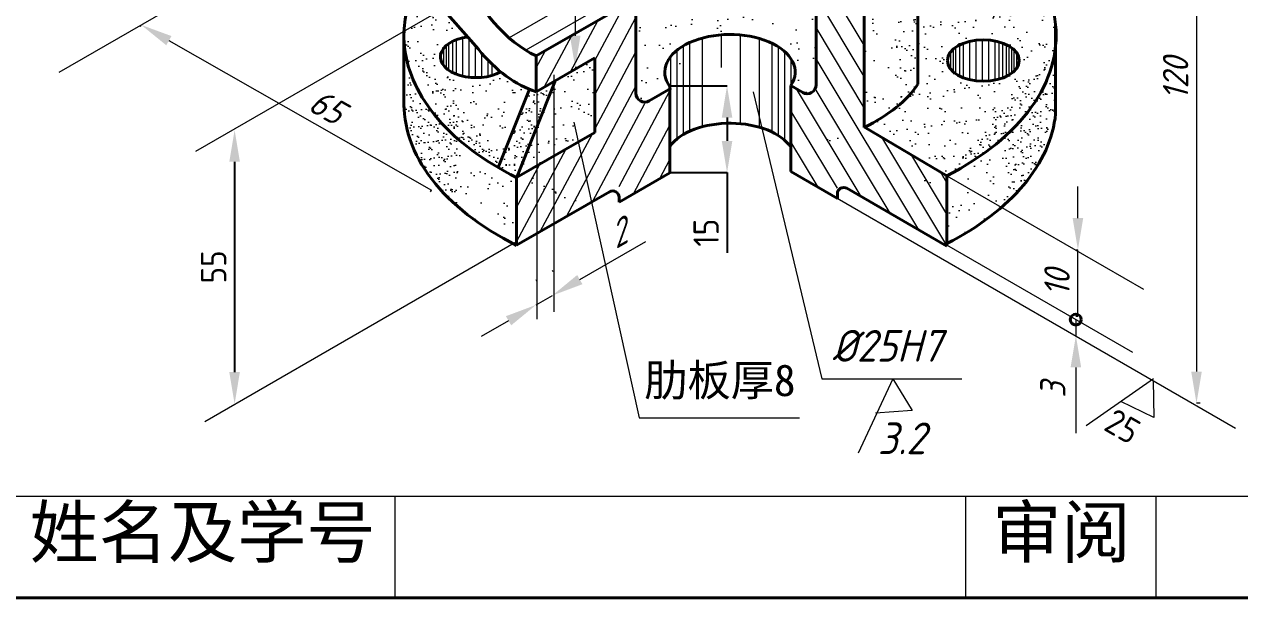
# Model space of a CAD drawing. Header units: millimetres. Extents: x 52 to 382, y 56 to 281.
# Drawn here: x 237.9 to 333.8, y 56.1 to 101.4 of the extents above; entities that cross this region are included whole.
import ezdxf

# ---------------------------------------------------------------- set-up
doc = ezdxf.new("R2010")
doc.units = ezdxf.units.MM
for name, color, linetype, lineweight in [('粗实线', 7, 'Continuous', 40), ('细实线', 7, 'Continuous', 15), ('细线', 7, 'Continuous', 13)]:
    doc.layers.add(name, color=color, linetype=linetype, lineweight=lineweight)
doc.styles.add('style4', font='isocp.shx')
doc.styles.add('数字', font='isocp.shx', dxfattribs={"oblique": 15})
doc.styles.add('数字30', font='isocp.shx', dxfattribs={"oblique": 30})
doc.dimstyles.new('ISO-25', dxfattribs={"dimtxt": 2, "dimasz": 2.5, "dimexe": 0, "dimexo": 0, "dimgap": 0.65, "dimtad": 1, "dimtxsty": '数字30', "dimcen": 2.5, "dimazin": 0, "dimtfac": 1, "dimtmove": 0, "dimatfit": 3, "dimfxl": 0, "dimarcsym": 0})

# ---------------------------------------------------------------- blocks, each defined once
blk = doc.blocks.new('*D33')
at = {"layer": 'Defpoints', "color": 0}
for p in [(254.492, 93.026), (254.492, 71.421), (254.492, 71.421)]:
    blk.add_point(p, dxfattribs=at)
at = {"layer": '细实线', "color": 0, "lineweight": -2}
blk.add_line((254.492, 90.526), (254.492, 73.921), dxfattribs=at)
at = {"layer": '细实线', "color": 0}
for points in [[(254.075, 90.526), (254.908, 90.526), (254.492, 93.026)], [(254.075, 73.921), (254.908, 73.921), (254.492, 71.421)]]:
    blk.add_solid(points, dxfattribs=at)
at = {"layer": '细实线', "color": 0, "insert": (252.842, 82.223), "char_height": 2, "attachment_point": 5, "rotation": 90, "style": 'style4'}
blk.add_mtext('55', dxfattribs=at)
blk = doc.blocks.new('*D34')
at = {"layer": 'Defpoints', "color": 0}
for p in [(288.734, 96.506), (288.734, 89.661), (293.326, 89.661)]:
    blk.add_point(p, dxfattribs=at)
at = {"layer": '细实线', "color": 0, "lineweight": -2}
for p, q in [((288.734, 96.506), (293.326, 96.506)), ((293.326, 94.006), (293.326, 92.161)), ((288.734, 89.661), (293.326, 89.661)), ((293.326, 89.661), (293.326, 83.333))]:
    blk.add_line(p, q, dxfattribs=at)
at = {"layer": '细实线', "color": 0}
for points in [[(292.91, 94.006), (293.743, 94.006), (293.326, 96.506)], [(292.91, 92.161), (293.743, 92.161), (293.326, 89.661)]]:
    blk.add_solid(points, dxfattribs=at)
at = {"layer": '细实线', "color": 0, "insert": (291.676, 84.924), "char_height": 2, "attachment_point": 5, "rotation": 90, "style": 'style4'}
blk.add_mtext('15', dxfattribs=at)

msp = doc.modelspace()

# ---------------------------------------------------------------- hatches: boundary and pattern name
at = {"layer": '细实线'}
h = msp.add_hatch(dxfattribs=at)
h.set_pattern_fill('ANSI31', color=256, scale=0.4, angle=17, style=0)
h.set_pattern_definition([(62, (-668.0721, -212.9911), (-1.1213434, 0.5962289), [])])
h.paths.add_polyline_path([(276.622, 131.893), (276.622, 126.754), (282.695, 130.26), (282.695, 119.725), (277.767, 116.88), (277.767, 113.562), (286.142, 118.397), (286.142, 127.732), (288.735, 129.23), (288.735, 133.046), (286.757, 131.903), (286.757, 140.068), (284.029, 138.493), (284.199, 136.268)])
h.paths.add_polyline_path([(282.897, 92.837), (276.73, 89.277), (276.73, 83.927), (284.807, 88.59), (284.807, 87.34), (288.823, 89.658), (288.823, 96.258), (286.142, 94.71), (286.142, 103.414), (278.275, 98.872), (278.275, 96.045), (282.897, 98.713)])
at = {"layer": '细线'}
h = msp.add_hatch(dxfattribs=at)
h.set_pattern_fill('AR-SAND', color=256, scale=0.06, style=0)
h.paths.add_polyline_path([(306.476, 128.376), (304.206, 129.687, 0.10375), (304.147, 129.406), (304.147, 125.175), (306.476, 123.831)])
edge = h.paths.add_edge_path()
edge.add_line((306.476, 123.831), (304.147, 125.175))
edge.add_line((304.147, 125.175), (304.147, 116.896))
edge.add_line((304.147, 116.896), (304.195, 116.865))
edge.add_line((304.195, 116.865), (304.147, 116.79))
edge.add_line((304.147, 116.79), (304.147, 93.231))
edge.add_ellipse((294.624, 98.221), major_axis=(14.5, 1.056), ratio=0.501222, start_angle=-51.07345, end_angle=-37.32458)
edge.add_line((306.476, 94.655), (306.476, 123.831))
h.paths.add_polyline_path([(305.197, 130.012, 0.446835), (304.206, 129.687), (306.476, 128.376), (306.476, 129.273)])
h = msp.add_hatch(dxfattribs=at)
h.set_pattern_fill('AR-SAND', color=256, scale=0.03, style=0)
h.paths.add_polyline_path([(308.376, 127.279), (306.476, 128.376), (306.476, 123.831), (308.376, 122.734)])
h.paths.add_polyline_path([(308.376, 122.734), (306.476, 123.831), (306.476, 115.396), (308.376, 114.173)])
edge = h.paths.add_edge_path()
edge.add_line((308.376, 114.173), (306.476, 115.396))
edge.add_line((306.476, 115.396), (306.476, 94.655))
edge.add_ellipse((294.624, 98.221), major_axis=(14.5, 1.056), ratio=0.501222, start_angle=-37.32458, end_angle=-20.69297)
edge.add_line((308.376, 96.641), (308.376, 114.173))
h.paths.add_polyline_path([(306.476, 129.273), (306.476, 128.376), (308.376, 127.279), (308.376, 128.176)])
h = msp.add_hatch(dxfattribs=at)
h.set_pattern_fill('AR-SAND', color=256, scale=0.04, style=0)
edge = h.paths.add_edge_path()
edge.add_ellipse((293.561, 100.505), major_axis=(-25.72, 0), ratio=0.57735, start_angle=183.24394, end_angle=234.83133)
edge.add_line((308.376, 112.643), (308.376, 96.641))
edge.add_ellipse((294.624, 98.221), major_axis=(14.5, 1.056), ratio=0.501222, start_angle=-50.95917, end_angle=-20.69297, ccw=False)
edge.add_line((304.169, 93.242), (310.672, 89.418))
edge.add_ellipse((293.561, 100.505), major_axis=(-25.72, 0), ratio=0.57735, start_angle=131.70229, end_angle=176.75606)
edge.add_line((319.24, 99.664), (319.24, 101.345))
edge = h.paths.add_edge_path(flags=16)
edge.add_ellipse((313.534, 98.509), major_axis=(-2.829, 0), ratio=0.57735, start_angle=251.10472, end_angle=281.90872, ccw=False)
edge.add_ellipse((313.534, 98.509), major_axis=(-2.829, 0), ratio=0.57735, start_angle=244.54018, end_angle=251.10472, ccw=False)
edge.add_ellipse((313.534, 98.509), major_axis=(-2.829, 0), ratio=0.57735, start_angle=237.59391, end_angle=244.54018, ccw=False)
edge.add_ellipse((313.534, 98.509), major_axis=(-2.829, 0), ratio=0.57735, start_angle=230.06224, end_angle=237.59391, ccw=False)
edge.add_ellipse((313.534, 98.509), major_axis=(-2.829, 0), ratio=0.57735, start_angle=224.54928, end_angle=230.06224, ccw=False)
edge.add_ellipse((313.534, 98.509), major_axis=(-2.829, 0), ratio=0.57735, start_angle=218.43262, end_angle=224.54928, ccw=False)
edge.add_ellipse((313.534, 98.509), major_axis=(-2.829, 0), ratio=0.57735, start_angle=211.34703, end_angle=218.43262, ccw=False)
edge.add_ellipse((313.534, 98.509), major_axis=(-2.829, 0), ratio=0.57735, start_angle=202.37316, end_angle=211.34703, ccw=False)
edge.add_ellipse((313.534, 98.509), major_axis=(-2.829, 0), ratio=0.57735, start_angle=157.62684, end_angle=202.37316, ccw=False)
edge.add_ellipse((313.534, 98.509), major_axis=(-2.829, 0), ratio=0.57735, start_angle=148.65297, end_angle=157.62684, ccw=False)
edge.add_ellipse((313.534, 98.509), major_axis=(-2.829, 0), ratio=0.57735, start_angle=141.56738, end_angle=148.65297, ccw=False)
edge.add_ellipse((313.534, 98.509), major_axis=(-2.829, 0), ratio=0.57735, start_angle=135.45072, end_angle=141.56738, ccw=False)
edge.add_ellipse((313.534, 98.509), major_axis=(-2.829, 0), ratio=0.57735, start_angle=129.93776, end_angle=135.45072, ccw=False)
edge.add_ellipse((313.534, 98.509), major_axis=(-2.829, 0), ratio=0.57735, start_angle=122.40609, end_angle=129.93776, ccw=False)
edge.add_ellipse((313.534, 98.509), major_axis=(-2.829, 0), ratio=0.57735, start_angle=115.45982, end_angle=122.40609, ccw=False)
edge.add_ellipse((313.534, 98.509), major_axis=(-2.829, 0), ratio=0.57735, start_angle=108.89528, end_angle=115.45982, ccw=False)
edge.add_ellipse((313.534, 98.509), major_axis=(-2.829, 0), ratio=0.57735, start_angle=98.4594, end_angle=108.89528, ccw=False)
edge.add_ellipse((313.534, 98.509), major_axis=(-2.829, 0), ratio=0.57735, start_angle=88.30252, end_angle=98.4594, ccw=False)
edge.add_ellipse((313.534, 98.509), major_axis=(-2.829, 0), ratio=0.57735, start_angle=78.09128, end_angle=88.30252, ccw=False)
edge.add_ellipse((313.534, 98.509), major_axis=(-2.829, 0), ratio=0.57735, start_angle=67.47516, end_angle=78.09128, ccw=False)
edge.add_ellipse((313.534, 98.509), major_axis=(-2.829, 0), ratio=0.57735, start_angle=55.95701, end_angle=67.47516, ccw=False)
edge.add_ellipse((313.534, 98.509), major_axis=(-2.829, 0), ratio=0.57735, start_angle=48.25218, end_angle=55.95701, ccw=False)
edge.add_ellipse((313.534, 98.509), major_axis=(-2.829, 0), ratio=0.57735, start_angle=39.47592, end_angle=48.25218, ccw=False)
edge.add_ellipse((313.534, 98.509), major_axis=(-2.829, 0), ratio=0.57735, start_angle=32.58598, end_angle=39.47592, ccw=False)
edge.add_ellipse((313.534, 98.509), major_axis=(-2.829, 0), ratio=0.57735, start_angle=24.03785, end_angle=32.58598, ccw=False)
edge.add_ellipse((313.534, 98.509), major_axis=(-2.829, 0), ratio=0.57735, start_angle=10.2731, end_angle=24.03785, ccw=False)
edge.add_ellipse((313.534, 98.509), major_axis=(-2.829, 0), ratio=0.57735, start_angle=349.7269, end_angle=370.2731, ccw=False)
edge.add_ellipse((313.534, 98.509), major_axis=(-2.829, 0), ratio=0.57735, start_angle=335.96215, end_angle=349.7269, ccw=False)
edge.add_ellipse((313.534, 98.509), major_axis=(-2.829, 0), ratio=0.57735, start_angle=327.41402, end_angle=335.96215, ccw=False)
edge.add_ellipse((313.534, 98.509), major_axis=(-2.829, 0), ratio=0.57735, start_angle=320.52408, end_angle=327.41402, ccw=False)
edge.add_ellipse((313.534, 98.509), major_axis=(-2.829, 0), ratio=0.57735, start_angle=311.74782, end_angle=320.52408, ccw=False)
edge.add_ellipse((313.534, 98.509), major_axis=(-2.829, 0), ratio=0.57735, start_angle=304.04299, end_angle=311.74782, ccw=False)
edge.add_ellipse((313.534, 98.509), major_axis=(-2.829, 0), ratio=0.57735, start_angle=292.52484, end_angle=304.04299, ccw=False)
edge.add_ellipse((313.534, 98.509), major_axis=(-2.829, 0), ratio=0.57735, start_angle=281.90872, end_angle=292.52484, ccw=False)
h = msp.add_hatch(dxfattribs=at)
h.set_pattern_fill('AR-SAND', color=256, scale=0.04, style=0)
edge = h.paths.add_edge_path()
edge.add_ellipse((277.703, 106.523), major_axis=(-3.946, 10.462), ratio=0.633575, start_angle=132.57713, end_angle=149.53514, ccw=False)
edge.add_ellipse((273.549, 98.791), major_axis=(-2.829, 0), ratio=0.57735, start_angle=475.45982, end_angle=493.36928, ccw=False)
edge.add_ellipse((273.549, 98.791), major_axis=(-2.829, 0), ratio=0.57735, start_angle=468.89528, end_angle=475.45982, ccw=False)
edge.add_ellipse((273.549, 98.791), major_axis=(-2.829, 0), ratio=0.57735, start_angle=458.4594, end_angle=468.89528, ccw=False)
edge.add_ellipse((273.549, 98.791), major_axis=(-2.829, 0), ratio=0.57735, start_angle=448.30252, end_angle=458.4594, ccw=False)
edge.add_ellipse((273.549, 98.791), major_axis=(-2.829, 0), ratio=0.57735, start_angle=438.09128, end_angle=448.30252, ccw=False)
edge.add_ellipse((273.549, 98.791), major_axis=(-2.829, 0), ratio=0.57735, start_angle=427.47516, end_angle=438.09128, ccw=False)
edge.add_ellipse((273.549, 98.791), major_axis=(-2.829, 0), ratio=0.57735, start_angle=415.95701, end_angle=427.47516, ccw=False)
edge.add_ellipse((273.549, 98.791), major_axis=(-2.829, 0), ratio=0.57735, start_angle=408.25218, end_angle=415.95701, ccw=False)
edge.add_ellipse((273.549, 98.791), major_axis=(-2.829, 0), ratio=0.57735, start_angle=399.47592, end_angle=408.25218, ccw=False)
edge.add_ellipse((273.549, 98.791), major_axis=(-2.829, 0), ratio=0.57735, start_angle=392.58598, end_angle=399.47592, ccw=False)
edge.add_ellipse((273.549, 98.791), major_axis=(-2.829, 0), ratio=0.57735, start_angle=384.03785, end_angle=392.58598, ccw=False)
edge.add_ellipse((273.549, 98.791), major_axis=(-2.829, 0), ratio=0.57735, start_angle=370.2731, end_angle=384.03785, ccw=False)
edge.add_ellipse((273.549, 98.791), major_axis=(-2.829, 0), ratio=0.57735, start_angle=349.7269, end_angle=370.2731, ccw=False)
edge.add_ellipse((273.549, 98.791), major_axis=(-2.829, 0), ratio=0.57735, start_angle=335.96215, end_angle=349.7269, ccw=False)
edge.add_ellipse((273.549, 98.791), major_axis=(-2.829, 0), ratio=0.57735, start_angle=327.41402, end_angle=335.96215, ccw=False)
edge.add_ellipse((273.549, 98.791), major_axis=(-2.829, 0), ratio=0.57735, start_angle=320.52408, end_angle=327.41402, ccw=False)
edge.add_ellipse((273.549, 98.791), major_axis=(-2.829, 0), ratio=0.57735, start_angle=311.74782, end_angle=320.52408, ccw=False)
edge.add_ellipse((273.549, 98.791), major_axis=(-2.829, 0), ratio=0.57735, start_angle=304.04299, end_angle=311.74782, ccw=False)
edge.add_ellipse((273.549, 98.791), major_axis=(-2.829, 0), ratio=0.57735, start_angle=292.52484, end_angle=304.04299, ccw=False)
edge.add_ellipse((273.549, 98.791), major_axis=(-2.829, 0), ratio=0.57735, start_angle=284.25926, end_angle=292.52484, ccw=False)
edge.add_line((272.852, 100.374), (270.904, 102.597))
edge.add_line((270.904, 102.597), (267.849, 100.834))
edge.add_line((267.849, 100.834), (267.849, 100.151))
edge.add_ellipse((293.561, 100.505), major_axis=(-25.72, 0), ratio=0.57735, start_angle=1.36698, end_angle=44.72061)
edge.add_line((275.286, 90.056), (277.744, 96.238))
edge = h.paths.add_edge_path()
edge.add_line((270.904, 102.597), (268.954, 104.823))
edge.add_ellipse((293.561, 100.505), major_axis=(-25.72, 0), ratio=0.57735, start_angle=-16.90789, end_angle=-1.36698)
edge.add_line((267.849, 100.859), (267.849, 100.834))
edge.add_line((267.849, 100.834), (270.904, 102.597))
h = msp.add_hatch(dxfattribs=at)
h.set_pattern_fill('AR-SAND', color=256, scale=0.06, style=0)
edge = h.paths.add_edge_path()
edge.add_ellipse((293.355, 97.823), major_axis=(-10.802, 0), ratio=0.57735, start_angle=229.6622, end_angle=311.89118)
edge.add_line((286.142, 102.465), (286.142, 95.923))
edge.add_arc((286.842, 95.923), 0.7, 180, 300)
edge.add_line((287.192, 95.316), (288.823, 96.258))
edge.add_line((288.823, 96.258), (288.823, 96.439))
edge.add_ellipse((293.561, 97.594), major_axis=(-5.144, 0), ratio=0.57735, start_angle=335.91085, end_angle=382.88852, ccw=False)
edge.add_ellipse((293.561, 97.594), major_axis=(-5.144, 0), ratio=0.57735, start_angle=324.65758, end_angle=335.91085, ccw=False)
edge.add_ellipse((293.561, 97.594), major_axis=(-5.144, 0), ratio=0.57735, start_angle=315.9314, end_angle=324.65758, ccw=False)
edge.add_ellipse((293.561, 97.594), major_axis=(-5.144, 0), ratio=0.57735, start_angle=308.41154, end_angle=315.9314, ccw=False)
edge.add_ellipse((293.561, 97.594), major_axis=(-5.144, 0), ratio=0.57735, start_angle=295.27109, end_angle=308.41154, ccw=False)
edge.add_ellipse((293.561, 97.594), major_axis=(-5.144, 0), ratio=0.57735, start_angle=277.77572, end_angle=295.27109, ccw=False)
edge.add_ellipse((293.561, 97.594), major_axis=(-5.144, 0), ratio=0.57735, start_angle=261.00721, end_angle=277.77572, ccw=False)
edge.add_ellipse((293.561, 97.594), major_axis=(-5.144, 0), ratio=0.57735, start_angle=243.38994, end_angle=261.00721, ccw=False)
edge.add_ellipse((293.561, 97.594), major_axis=(-5.144, 0), ratio=0.57735, start_angle=230.03496, end_angle=243.38994, ccw=False)
edge.add_ellipse((293.561, 97.594), major_axis=(-5.144, 0), ratio=0.57735, start_angle=222.30928, end_angle=230.03496, ccw=False)
edge.add_ellipse((293.561, 97.594), major_axis=(-5.144, 0), ratio=0.57735, start_angle=213.20422, end_angle=222.30928, ccw=False)
edge.add_ellipse((293.561, 97.594), major_axis=(-5.144, 0), ratio=0.57735, start_angle=200.94468, end_angle=213.20422, ccw=False)
edge.add_ellipse((293.561, 97.594), major_axis=(-5.144, 0), ratio=0.57735, start_angle=159.05532, end_angle=200.94468, ccw=False)
edge.add_line((298.366, 96.533), (298.366, 96.523))
edge.add_line((298.366, 96.523), (299.297, 95.985))
edge.add_arc((299.647, 96.592), 0.7, 240, 360)
edge.add_line((300.347, 96.592), (300.347, 102.577))
h = msp.add_hatch(dxfattribs=at)
h.set_pattern_fill('AR-SAND', color=256, scale=0.02, style=0)
edge = h.paths.add_edge_path()
edge.add_ellipse((293.561, 100.505), major_axis=(-25.72, 0), ratio=0.57735, start_angle=1.36698, end_angle=33.4247, ccw=False)
edge.add_line((267.849, 100.151), (267.849, 94.801))
edge.add_ellipse((293.561, 95.155), major_axis=(-25.72, 0), ratio=0.57735, start_angle=361.36698, end_angle=393.25094)
edge.add_line((272.053, 87.013), (272.096, 92.325))
h = msp.add_hatch(dxfattribs=at)
h.set_pattern_fill('AR-SAND', color=256, scale=0.02, style=0)
edge = h.paths.add_edge_path()
edge.add_ellipse((293.561, 95.155), major_axis=(-25.72, 0), ratio=0.57735, start_angle=149.01702, end_angle=176.75606)
edge.add_line((319.24, 94.315), (319.24, 99.664))
edge.add_ellipse((293.561, 100.505), major_axis=(-25.72, 0), ratio=0.57735, start_angle=146.93702, end_angle=176.75606, ccw=False)
edge.add_line((315.116, 92.404), (315.611, 87.511))
h = msp.add_hatch(dxfattribs=at)
h.set_pattern_fill('AR-SAND', color=256, scale=0.04, style=0)
h.paths.add_polyline_path([(282.897, 98.713), (279.676, 96.854), (279.676, 90.977), (282.897, 92.837)])
h.paths.add_polyline_path([(279.676, 96.689), (278.319, 93.272), (278.319, 90.193), (279.676, 90.977)])
h.paths.add_polyline_path([(278.319, 93.272), (276.731, 89.277), (278.319, 90.193)])
h = msp.add_hatch(dxfattribs=at)
h.set_pattern_fill('AR-SAND', color=256, scale=0.02, style=0)
edge = h.paths.add_edge_path()
edge.add_line((279.676, 96.689), (279.676, 96.854))
edge.add_line((279.676, 96.854), (278.275, 96.045))
edge.add_ellipse((277.703, 106.523), major_axis=(-3.946, 10.462), ratio=0.633575, start_angle=149.53514, end_angle=153.48563, ccw=False)
edge.add_line((277.744, 96.238), (275.286, 90.056))
edge.add_ellipse((293.561, 100.505), major_axis=(-25.72, 0), ratio=0.57735, start_angle=44.72061, end_angle=49.12558)
edge.add_line((276.73, 89.277), (276.731, 89.277))
edge.add_line((276.731, 89.277), (279.676, 96.689))
h = msp.add_hatch(dxfattribs=at)
h.set_pattern_fill('AR-SAND', color=256, scale=0.05, style=0)
edge = h.paths.add_edge_path()
edge.add_ellipse((293.561, 100.505), major_axis=(-25.72, 0), ratio=0.57735, start_angle=44.72061, end_angle=49.12558, ccw=False)
edge.add_ellipse((293.561, 100.505), major_axis=(-25.72, 0), ratio=0.57735, start_angle=33.4247, end_angle=44.72061, ccw=False)
edge.add_line((272.096, 92.325), (272.053, 87.013))
edge.add_ellipse((293.561, 95.155), major_axis=(-25.72, 0), ratio=0.57735, start_angle=393.25094, end_angle=408.38883)
edge.add_line((276.482, 84.053), (276.73, 84.197))
edge.add_line((276.73, 84.197), (276.73, 89.277))
h = msp.add_hatch(dxfattribs=at)
h.set_pattern_fill('AR-SAND', color=256, scale=0.05, style=0)
edge = h.paths.add_edge_path()
edge.add_ellipse((293.561, 100.505), major_axis=(-25.72, 0), ratio=0.57735, start_angle=131.70229, end_angle=146.93702, ccw=False)
edge.add_line((310.672, 89.418), (314.977, 86.932))
edge.add_ellipse((293.561, 95.155), major_axis=(-25.72, 0), ratio=0.57735, start_angle=146.37385, end_angle=149.01702)
edge.add_line((315.611, 87.511), (315.116, 92.404))
edge = h.paths.add_edge_path()
edge.add_line((314.977, 86.932), (310.672, 89.418))
edge.add_line((310.672, 89.418), (310.672, 84.069))
edge.add_ellipse((293.561, 95.155), major_axis=(-25.72, 0), ratio=0.57735, start_angle=131.70229, end_angle=146.37385)

# ---------------------------------------------------------------- linework, layer by layer
at = {"layer": '粗实线'}
for p, q in [((304.147, 93.231), (304.147, 129.406)), ((308.376, 128.176), (308.376, 96.641)), ((300.347, 126.215), (300.347, 96.592)), ((265.116, 109.204), (273.713, 99.392)), ((278.275, 98.872), (286.142, 103.414)), ((286.142, 103.414), (286.142, 95.923)), ((267.849, 100.859), (267.849, 94.801)), ((319.24, 101.345), (319.24, 94.315)), ((278.275, 98.872), (278.275, 96.045)), ((282.897, 98.713), (278.275, 96.045)), ((282.897, 92.837), (282.897, 98.713)), ((279.733, 96.832), (276.691, 89.176)), ((275.286, 90.056), (277.744, 96.238)), ((288.92, 96.314), (287.192, 95.316)), ((288.823, 96.573), (288.823, 89.658)), ((298.361, 96.526), (298.361, 89.753)), ((298.361, 96.526), (299.297, 95.985)), ((304.157, 93.249), (310.672, 89.418)), ((282.897, 92.837), (276.73, 89.277)), ((276.73, 89.277), (276.73, 83.927)), ((288.823, 89.658), (284.807, 87.34)), ((302.032, 87.634), (298.361, 89.753)), ((310.672, 89.418), (310.672, 83.87)), ((310.672, 83.87), (302.782, 88.425)), ((276.73, 83.927), (284.057, 88.157)), ((284.807, 87.724), (284.807, 87.34)), ((302.032, 87.992), (302.032, 87.634)), ((320.837, 78.384), (320.996, 78.384)), ((52.166, 56.127), (382.166, 56.127))]:
    msp.add_line(p, q, dxfattribs=at)
msp.add_circle((320.831, 78.071), 0.433, dxfattribs=at)
for centre, radius, start, end in [((286.842, 95.923), 0.7, 180, 300), ((299.647, 96.592), 0.7, 240, 0), ((284.307, 87.724), 0.5, 0, 120), ((302.532, 87.992), 0.5, 60, 180)]:
    msp.add_arc(centre, radius, start, end, dxfattribs=at)
for centre, major_axis, ratio, start_param, end_param in [((277.703, 106.523), (4.501, -7.796), 0.57735, 2.346119, 5.587769), ((293.561, 100.505), (-25.72, 0), 0.57735, 2.298639, 4.09858), ((293.561, 100.505), (-25.72, 0), 0.57735, -0.727842, 0.857403), ((293.561, 97.594), (-5.144, 0), 0.57735, 2.773523, 6.682665), ((273.549, 98.791), (-2.829, 0), 0.57735, 4.943964, 8.614859), ((277.703, 106.523), (-3.946, 10.462), 0.633575, 2.060937, 2.67883), ((294.624, 98.221), (14.5, 1.056), 0.501222, -0.8914, -0.36116), ((293.561, 95.155), (-25.72, 0), 0.57735, 6.259327, 7.140588), ((293.561, 95.155), (-25.72, 0), 0.57735, 2.298639, 3.084975), ((293.561, 90.594), (-5.144, 0), 0.57735, 3.509663, 5.883705)]:
    msp.add_ellipse(centre, major_axis=major_axis, ratio=ratio, start_param=start_param, end_param=end_param, dxfattribs=at)
msp.add_ellipse((313.534, 98.509), major_axis=(-2.829, 0), ratio=0.57735, dxfattribs=at)
at = {"layer": '细实线'}
for p, q in [((330.349, 120.211), (330.349, 73.963)), ((281.35, 116.67), (281.35, 100.465)), ((266.925, 112.746), (240.63, 97.565)), ((251.436, 91.357), (278.046, 106.721)), ((304.147, 99.715), (300.347, 106.039)), ((304.147, 97.25), (300.347, 103.574)), ((247.061, 101.184), (247.134, 101.312)), ((304.147, 94.784), (300.347, 101.108)), ((249.306, 100.075), (270.017, 88.28)), ((281.486, 97.965), (281.35, 97.965)), ((308.453, 85.15), (300.347, 98.642)), ((279.676, 97.38), (279.676, 78.675)), ((278.319, 95.955), (278.319, 78.111)), ((295.383, 96.05), (300.791, 73.396)), ((303.916, 87.77), (298.811, 96.266)), ((306.185, 86.46), (300.347, 96.176)), ((302.032, 88.441), (298.361, 94.55)), ((281.237, 93.644), (286.392, 70.328)), ((300.505, 88.515), (298.361, 92.084)), ((310.672, 83.924), (305.617, 92.336)), ((310.672, 86.39), (307.886, 91.027)), ((310.672, 88.856), (310.155, 89.717)), ((310.672, 89.418), (326.167, 80.472)), ((269.944, 88.152), (270.017, 88.28)), ((320.996, 86.081), (320.996, 88.581)), ((301.999, 87.637), (333.43, 69.49)), ((276.73, 84.197), (252.147, 70.004)), ((281.717, 81.222), (286.921, 84.227)), ((310.62, 83.968), (325.307, 75.488)), ((320.837, 83.581), (320.996, 83.581)), ((320.996, 78.384), (320.996, 83.581)), ((279.609, 81.841), (279.552, 81.94)), ((278.319, 81.097), (278.262, 81.195)), ((278.262, 79.227), (279.552, 79.972)), ((276.097, 77.977), (273.932, 76.727)), ((320.837, 78.065), (320.837, 76.789)), ((320.837, 74.289), (320.837, 69.098)), ((300.791, 73.396), (311.833, 73.396)), ((306.404, 73.396), (303.673, 67.535)), ((306.404, 73.396), (307.921, 70.906)), ((326.951, 73.406), (321.656, 69.696)), ((326.927, 73.265), (326.995, 70.351)), ((326.995, 70.351), (324.387, 71.609)), ((330.633, 71.463), (330.349, 71.463)), ((286.392, 70.328), (299.03, 70.328)), ((307.921, 70.906), (305.032, 70.691))]:
    msp.add_line(p, q, dxfattribs=at)
for points in [[(249.513, 100.437), (249.1, 99.713), (247.134, 101.312)], [(280.933, 100.465), (281.767, 100.465), (281.35, 97.965)], [(320.58, 86.081), (321.413, 86.081), (320.996, 83.581)], [(281.508, 81.583), (281.925, 80.861), (279.552, 79.972)], [(275.888, 78.338), (276.305, 77.617), (278.262, 79.227)], [(320.42, 74.289), (321.253, 74.289), (320.837, 76.789)], [(329.932, 73.963), (330.765, 73.963), (330.349, 71.463)]]:
    msp.add_solid(points, dxfattribs=at)
at = {"layer": '细线'}
for p, q in [((284.75, 105.261), (276.147, 100.294)), ((285.619, 104.031), (277.459, 99.319)), ((271.365, 99.829), (271.365, 97.752)), ((271.665, 100.009), (271.665, 97.572)), ((271.965, 100.144), (271.965, 97.437)), ((272.465, 100.3), (272.465, 97.282)), ((272.965, 100.389), (272.965, 97.192)), ((290.366, 99.921), (290.366, 92.921)), ((291.366, 100.28), (291.366, 93.28)), ((292.866, 100.537), (292.866, 97.965)), ((294.366, 100.528), (294.366, 93.528)), ((295.866, 100.25), (295.866, 93.25)), ((296.866, 99.871), (296.866, 92.871)), ((311.65, 99.728), (311.65, 97.29)), ((311.95, 99.862), (311.95, 97.155)), ((312.45, 100.018), (312.45, 97)), ((312.95, 100.107), (312.95, 96.911)), ((313.45, 100.107), (313.45, 96.876)), ((313.95, 100.107), (313.95, 96.893)), ((314.45, 100.107), (314.45, 96.964)), ((314.75, 99.984), (314.75, 97.034)), ((315.05, 99.888), (315.05, 97.13)), ((315.35, 99.761), (315.35, 97.257)), ((270.765, 99.082), (270.765, 98.499)), ((270.965, 99.456), (270.965, 98.125)), ((271.165, 99.67), (271.165, 97.911)), ((273.465, 99.674), (273.465, 97.158)), ((273.965, 99.104), (273.965, 97.175)), ((288.866, 98.807), (288.866, 91.694)), ((289.366, 99.312), (289.366, 92.312)), ((289.866, 99.66), (289.866, 92.66)), ((297.366, 99.594), (297.366, 92.593)), ((297.866, 99.221), (297.866, 92.221)), ((310.75, 98.8), (310.75, 98.218)), ((310.95, 99.174), (310.95, 97.844)), ((311.15, 99.389), (311.15, 97.629)), ((311.35, 99.547), (311.35, 97.471)), ((315.55, 99.655), (315.55, 97.363)), ((315.75, 99.524), (315.75, 97.494)), ((315.95, 99.359), (315.95, 97.659)), ((316.15, 99.131), (316.15, 97.887)), ((274.465, 98.533), (274.465, 97.245)), ((274.765, 98.19), (274.765, 97.316)), ((298.366, 98.656), (298.366, 93.937)), ((52.166, 64.127), (382.166, 64.127)), ((267.166, 56.127), (267.166, 64.127)), ((312.166, 56.127), (312.166, 64.127)), ((327.166, 56.127), (327.166, 64.127))]:
    msp.add_line(p, q, dxfattribs=at)

# ---------------------------------------------------------------- texts
at = {"layer": '细实线', "char_height": 2, "attachment_point": 5}
for s, insert, rotation, style in [('120', (328.698, 97.087), 90, '数字'), ('65', (261.798, 94.86), 330.3391, '数字'), ('2', (284.577, 84.779), 30, '数字30'), ('10', (319.346, 80.983), 90, '数字'), ('3', (319.02, 72.529), 90, '数字')]:
    msp.add_mtext(s, dxfattribs=dict(at, insert=insert, rotation=rotation, style=style))
at = {"layer": '细实线', "char_height": 2.5, "width": 18.9257, "attachment_point": 1}
for s, insert, style in [('%%c25H7', (301.623, 77.249), '数字'), ('{\\f仿宋_GB2312|b0|i0|c134|p49;肋板厚8}', (286.795, 74.538), 'style4'), ('3.2', (305.208, 69.948), '数字')]:
    msp.add_mtext(s, dxfattribs=dict(at, insert=insert, style=style))
at = {"layer": '细实线', "insert": (323.923, 71.149), "char_height": 2, "width": 18.9257, "attachment_point": 1, "rotation": 330, "style": 'style4'}
msp.add_mtext('25', dxfattribs=at)
at = {"layer": '细线', "char_height": 4, "attachment_point": 1}
for s, insert, width in [('{\\f仿宋_GB2312|b0|i0|c134|p49;姓名及学号}', (238.33, 63.304), 29.8443), ('{\\f仿宋_GB2312|b0|i0|c134|p49;审阅}', (314.23, 63.306), 13.7378)]:
    msp.add_mtext(s, dxfattribs=dict(at, insert=insert, width=width))

# ---------------------------------------------------------------- dimensions: what is measured, and where the dimension line sits
at = {"layer": '细实线'}
dim = msp.add_linear_dim(base=(293.326, 89.661), p1=(288.734, 96.506), p2=(288.734, 89.661), angle=90, text='15', dimstyle='ISO-25', override={"dimtxsty": 'style4'}, dxfattribs=at)
dim.commit()
dim.dimension.update_dxf_attribs({"geometry": '*D34', "text_midpoint": (293.326, 84.924), "dimtype": 160})
dim = msp.add_aligned_dim(p1=(254.492, 93.026), p2=(254.492, 71.421), distance=0, text='55', dimstyle='ISO-25', override={"dimtxsty": 'style4'}, dxfattribs=at)
dim.commit()
dim.dimension.update_dxf_attribs({"geometry": '*D33', "text_midpoint": (252.842, 82.223)})

doc.saveas('drawing.dxf')
